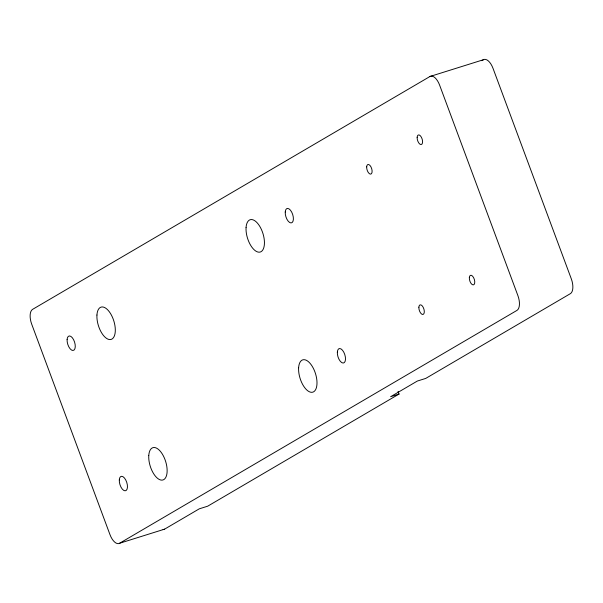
<?xml version="1.0" encoding="UTF-8"?>
<svg xmlns="http://www.w3.org/2000/svg" width="603" height="603" viewBox="0 0 603 603"><rect width="100%" height="100%" fill="white"/><g stroke="black" fill="none" stroke-linecap="round" stroke-linejoin="round"><path stroke-width="0.9" d="M399.043 394.06L390.631 396.699L417.329 381.051L425.741 378.413L570.408 293.638A12.535 5.97 72.6 0 0 571.312 278.865L493.02 68.35A12.535 5.97 72.6 0 0 483.418 59.735L429.992 76.483L32.592 309.362A12.535 5.97 72.6 0 0 31.688 324.135L109.98 534.65A12.535 5.97 72.6 0 0 119.582 543.265L164.589 529.155L199.284 508.826L207.696 506.188L399.043 394.06L398.055 391.415M481.789 60.684L483.418 59.735M119.582 543.265L516.982 310.387A12.535 5.97 72.6 0 0 517.894 295.613L439.602 85.098A12.535 5.97 72.6 0 0 429.992 76.483M164.589 529.155A12.535 5.97 72.6 0 1 163.081 529.555M96.94 315.037A16.922 8.065 72.6 0 0 109.942 339.587A16.922 8.065 72.6 0 0 111.442 315.158A16.922 8.065 72.6 0 0 96.94 315.037M148.768 455.589A16.922 8.065 72.6 0 0 161.77 480.139A16.922 8.065 72.6 0 0 163.27 455.71A16.922 8.065 72.6 0 0 148.768 455.589M246.062 227.648A16.922 8.065 72.6 0 0 259.071 252.197A16.922 8.065 72.6 0 0 260.571 227.768A16.922 8.065 72.6 0 0 246.062 227.648M298.621 367.777A16.922 8.065 72.6 0 0 311.63 392.327A16.922 8.065 72.6 0 0 313.13 367.898A16.922 8.065 72.6 0 0 298.621 367.777M285.234 212.015A7.522 3.58 72.6 0 0 291.015 222.929A7.522 3.58 72.6 0 0 291.679 212.068A7.522 3.58 72.6 0 0 285.234 212.015M337.341 352.129A7.522 3.58 72.6 0 0 343.122 363.044A7.522 3.58 72.6 0 0 343.785 352.182A7.522 3.58 72.6 0 0 337.341 352.129M67.099 339.564A7.522 3.58 72.6 0 0 72.88 350.479A7.522 3.58 72.6 0 0 73.551 339.617A7.522 3.58 72.6 0 0 67.099 339.564M119.296 479.905A7.522 3.58 72.6 0 0 125.077 490.819A7.522 3.58 72.6 0 0 125.741 479.958A7.522 3.58 72.6 0 0 119.296 479.905M366.669 166.865A5.012 2.389 72.6 0 0 370.528 174.139A5.012 2.389 72.6 0 0 370.973 166.903A5.012 2.389 72.6 0 0 366.669 166.865M418.866 307.206A5.012 2.389 72.6 0 0 422.718 314.487A5.012 2.389 72.6 0 0 423.163 307.244A5.012 2.389 72.6 0 0 418.866 307.206M417.14 137.296A5.012 2.389 72.6 0 0 420.992 144.569A5.012 2.389 72.6 0 0 421.437 137.326A5.012 2.389 72.6 0 0 417.14 137.296M469.33 277.636A5.012 2.389 72.6 0 0 473.182 284.91A5.012 2.389 72.6 0 0 473.626 277.674A5.012 2.389 72.6 0 0 469.33 277.636"/></g></svg>
